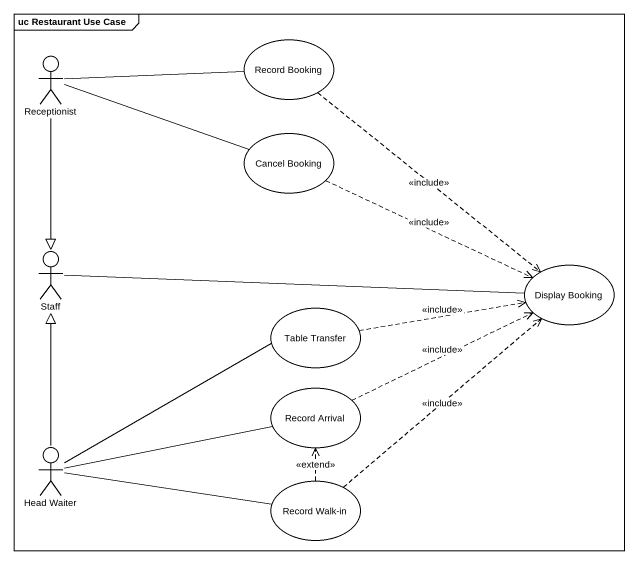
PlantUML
@startuml
mainframe uc Restaurant Use Case
usecase "Record Booking" as Record_Booking
actor Receptionist
usecase "Cancel Booking" as Cancel_Booking
actor Staff
usecase "Display Booking" as Display_Booking
usecase "Table Transfer" as Table_Transfer
usecase "Record Arrival" as Record_Arrival
actor "Head Waiter" as Head_Waiter
usecase "Record Walk-in" as Record_Walk_in
Record_Booking ..> Display_Booking : <<include>>
Receptionist -right- Record_Booking
Receptionist -right- Cancel_Booking
Receptionist --|> Staff
Cancel_Booking .right.> Display_Booking : <<include>>
Staff -right- Display_Booking
Table_Transfer .right.> Display_Booking : <<include>>
Record_Arrival .right.> Display_Booking : <<include>>
Head_Waiter -up-|> Staff
Head_Waiter -right- Table_Transfer
Head_Waiter -right- Record_Arrival
Head_Waiter -right- Record_Walk_in
Record_Walk_in .up.> Display_Booking : <<include>>
Record_Walk_in .up.> Record_Arrival : <<extend>>
@enduml
